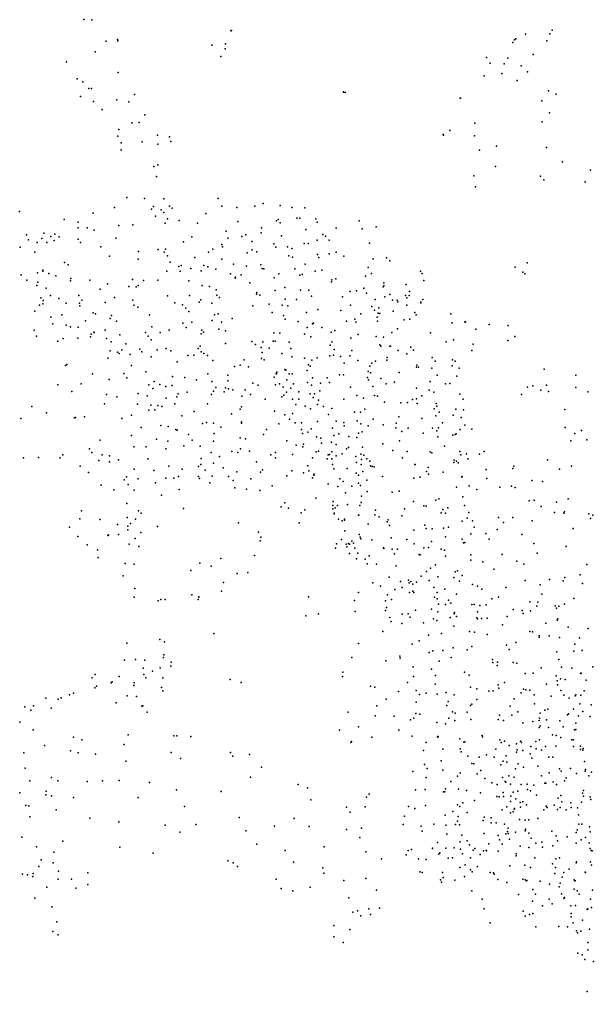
# Model space of a CAD drawing. Header units: millimetres. Extents: x -60275265 to 22802890, y -38578442 to 24337084.
# Drawn here: x 9882622 to 11842622, y 13831696 to 17150696 of the extents above; entities that cross this region are included whole.
import ezdxf

# ---------------------------------------------------------------- set-up
doc = ezdxf.new("R2010")
doc.units = ezdxf.units.MM
doc.header["$MEASUREMENT"] = 0
doc.layers.add('particles', color=7, linetype='Continuous', true_color=0x000000)

msp = doc.modelspace()

# ---------------------------------------------------------------- linework, layer by layer
at = {"layer": 'particles', "color": 93, "true_color": 0x67d435}
for p in [(10102622, 17150696), (10129622, 17149696), (10604622, 17111696), (10606622, 17112696), (11610622, 17100696), (11693622, 17101696), (11701622, 17113696), (10178622, 17076696), (10217622, 17081696), (10218622, 17077696), (10539622, 17062696), (10586622, 17067696), (11566622, 17071696), (11572622, 17080696), (11577622, 17084696), (11683622, 17077696), (10140622, 17039696), (10584622, 17050696), (11636622, 17030696), (10043622, 17005696), (10570622, 17023696), (11477622, 17020696), (11489622, 17001696), (11537622, 16998696), (11549622, 17018696), (10219622, 16969696), (11529622, 16966696), (11595622, 16992696), (11616622, 16971696), (10079622, 16947696), (10098622, 16937696), (11469622, 16957696), (11581622, 16942696), (10119622, 16914696), (10128622, 16914696), (10275622, 16894696), (10988622, 16903696), (10988622, 16902696), (10994622, 16900696), (11688622, 16906696), (11714622, 16895696), (10090622, 16887696), (10135622, 16870696), (10215622, 16876696), (10256622, 16869696), (11387622, 16881696), (11388622, 16881696), (11665622, 16872696), (10164622, 16843696), (11692622, 16831696), (10266622, 16797696), (10291622, 16798696), (10310622, 16824696), (11437622, 16796696), (11667622, 16800696), (10221622, 16774696), (11351622, 16771696), (10218622, 16751696), (10229622, 16729696), (10301622, 16732696), (10353622, 16755696), (10394622, 16749696), (10399622, 16733696), (11329622, 16757696), (11330622, 16755696), (11436622, 16753696), (10229622, 16705696), (10355622, 16724696), (11453622, 16704696), (11511622, 16717696), (11681622, 16713696), (11736622, 16664696), (10341622, 16648696), (10354622, 16654696), (11507622, 16648696), (11507622, 16648696), (11831622, 16635696), (10350622, 16614696), (11433622, 16616696), (11661622, 16615696), (11672622, 16602696), (11813622, 16596696), (11439622, 16579696), (11439622, 16578696), (10249622, 16542696), (10309622, 16539696), (10375622, 16537696), (10561622, 16539696), (10207622, 16508696), (10333622, 16502696), (10340622, 16511696), (10366622, 16500696), (10394622, 16512696), (10403622, 16506696), (10573622, 16513696), (10624622, 16508696), (10686622, 16512696), (10714622, 16522696), (10772622, 16515696), (10812622, 16508696), (10856622, 16507696), (9882622, 16494696), (10035622, 16467696), (10134622, 16489696), (10346622, 16478696), (10375622, 16491696), (10387622, 16469696), (10427622, 16463696), (10518622, 16488696), (10760622, 16462696), (10765622, 16467696), (10829622, 16471696), (10839622, 16471696), (10894622, 16469696), (11042622, 16462696), (10082622, 16458696), (10082622, 16438696), (10113622, 16438696), (10137622, 16430696), (10221622, 16446696), (10269622, 16449696), (10379622, 16454696), (10490622, 16454696), (10628622, 16460696), (10708622, 16439696), (10772622, 16456696), (10860622, 16433696), (10898622, 16458696), (10963622, 16437696), (11052622, 16435696), (11100622, 16442696), (9906622, 16415696), (9913622, 16398696), (9959622, 16402696), (9965622, 16420696), (9989622, 16409696), (10003622, 16417696), (10018622, 16408696), (10083622, 16400696), (10211622, 16403696), (10471622, 16408696), (10588622, 16427696), (10594622, 16403696), (10641622, 16409696), (10655622, 16415696), (10707622, 16422696), (10777622, 16411696), (10898622, 16396696), (10918622, 16416696), (10927622, 16410696), (10939622, 16396696), (9884622, 16373696), (9943622, 16389696), (9976622, 16389696), (10000622, 16395696), (10090622, 16389696), (10160622, 16374696), (10356622, 16364696), (10381622, 16366696), (10442622, 16391696), (10542622, 16366696), (10573622, 16382696), (10575622, 16374696), (10675622, 16392696), (10676622, 16363696), (10751622, 16384696), (10757622, 16372696), (10797622, 16374696), (10812622, 16368696), (10854622, 16385696), (10868622, 16385696), (11077622, 16386696), (9934622, 16355696), (10189622, 16342696), (10287622, 16331696), (10289622, 16358696), (10376622, 16356696), (10387622, 16343696), (10481622, 16337696), (10527622, 16356696), (10573622, 16332696), (10660622, 16353696), (10692622, 16357696), (10802622, 16343696), (10814622, 16338696), (10900622, 16348696), (10904622, 16337696), (10939622, 16350696), (10963622, 16355696), (10989622, 16342696), (11090622, 16333696), (11135622, 16336696), (10036622, 16320696), (10048622, 16312696), (10397622, 16321696), (10426622, 16306696), (10434622, 16310696), (10467622, 16300696), (10512622, 16310696), (10525622, 16305696), (10552622, 16297696), (10613622, 16314696), (10657622, 16308696), (10706622, 16312696), (10711622, 16300696), (10716622, 16299696), (10822622, 16298696), (10857622, 16315696), (11072622, 16303696), (11146622, 16326696), (11574622, 16304696), (11615622, 16319696), (9888622, 16278696), (9944622, 16285696), (9962622, 16294696), (9962622, 16290696), (9982622, 16283696), (10006622, 16275696), (10057622, 16266696), (10385622, 16291696), (10431622, 16291696), (10502622, 16292696), (10603622, 16282696), (10618622, 16267696), (10620622, 16270696), (10639622, 16278696), (10752622, 16268696), (10767622, 16282696), (10839622, 16277696), (10847622, 16279696), (10892622, 16290696), (10914622, 16294696), (10962622, 16264696), (11063622, 16273696), (11084622, 16283696), (11251622, 16290696), (11257622, 16283696), (11601622, 16287696), (11607622, 16281696), (9907622, 16260696), (9941622, 16242696), (9945622, 16253696), (9973622, 16232696), (10056622, 16257696), (10122622, 16260696), (10183622, 16247696), (10256622, 16238696), (10268622, 16262696), (10281622, 16237696), (10287622, 16242696), (10305622, 16259696), (10354622, 16260696), (10460622, 16258696), (10506622, 16242696), (10531622, 16238696), (10669622, 16251696), (10788622, 16235696), (10947622, 16254696), (10949622, 16261696), (11058622, 16233696), (11058622, 16231696), (11124622, 16237696), (11126622, 16251696), (11126622, 16241696), (11202622, 16245696), (11263622, 16259696), (9955622, 16200696), (9988622, 16207696), (10017622, 16197696), (10085622, 16207696), (10158622, 16229696), (10206622, 16201696), (10387622, 16206696), (10462622, 16208696), (10554622, 16227696), (10556622, 16209696), (10565622, 16201696), (10691622, 16212696), (10693622, 16218696), (10703622, 16209696), (10755622, 16224696), (10842622, 16226696), (10870622, 16226696), (10879622, 16205696), (10985622, 16203696), (11011622, 16221696), (11033622, 16223696), (11067622, 16215696), (11129622, 16203696), (11147622, 16211696), (11200622, 16207696), (11205622, 16200696), (11213622, 16208696), (11214622, 16221696), (9950622, 16175696), (9962622, 16179696), (9963622, 16190696), (10042622, 16181696), (10087622, 16181696), (10088622, 16172696), (10095622, 16192696), (10175622, 16184696), (10269622, 16191696), (10272622, 16175696), (10286622, 16168696), (10412622, 16182696), (10439622, 16176696), (10450622, 16164696), (10495622, 16185696), (10501622, 16193696), (10539622, 16181696), (10679622, 16172696), (10735622, 16178696), (10779622, 16175696), (10789622, 16195696), (10798622, 16172696), (10828622, 16194696), (11012622, 16175696), (11085622, 16170696), (11096622, 16194696), (11109622, 16165696), (11156622, 16191696), (11171622, 16192696), (11174622, 16186696), (11204622, 16174696), (11252622, 16185696), (11252622, 16182696), (11259622, 16194696), (9935622, 16154696), (9989622, 16134696), (10027622, 16142696), (10134622, 16148696), (10142622, 16145696), (10196622, 16139696), (10326622, 16142696), (10460622, 16153696), (10548622, 16141696), (10561622, 16145696), (10745622, 16150696), (10783622, 16139696), (10862622, 16150696), (10901622, 16160696), (10979622, 16156696), (11047622, 16145696), (11094622, 16157696), (11103622, 16133696), (11107622, 16147696), (11112622, 16146696), (11158622, 16154696), (11232622, 16150696), (11236622, 16141696), (11355622, 16145696), (9996622, 16111696), (10041622, 16106696), (10056622, 16101696), (10083622, 16099696), (10108622, 16121696), (10192622, 16129696), (10213622, 16120696), (10334622, 16100696), (10440622, 16113696), (10451622, 16098696), (10470622, 16117696), (10540622, 16122696), (10572622, 16116696), (10608622, 16129696), (10789622, 16127696), (10834622, 16119696), (10864622, 16098696), (10883622, 16111696), (10886622, 16113696), (10914622, 16098696), (10999622, 16120696), (11027622, 16127696), (11030622, 16116696), (11104622, 16120696), (11195622, 16124696), (11215622, 16127696), (11359622, 16114696), (11402622, 16117696), (11405622, 16118696), (11486622, 16109696), (11551622, 16105696), (9932622, 16089696), (9940622, 16069696), (10125622, 16066696), (10127622, 16075696), (10136622, 16082696), (10137622, 16081696), (10175622, 16089696), (10225622, 16073696), (10312622, 16081696), (10322622, 16069696), (10362622, 16081696), (10393622, 16089696), (10502622, 16077696), (10505622, 16089696), (10510622, 16082696), (10563622, 16093696), (10585622, 16087696), (10751622, 16080696), (10771622, 16079696), (10855622, 16076696), (10877622, 16066696), (10946622, 16082696), (10959622, 16088696), (11038622, 16074696), (11100622, 16067696), (11125622, 16065696), (11153622, 16081696), (11173622, 16094696), (11285622, 16080696), (11440622, 16092696), (11573622, 16068696), (10013622, 16052696), (10031622, 16061696), (10081622, 16062696), (10179622, 16061696), (10195622, 16049696), (10245622, 16043696), (10332622, 16056696), (10499622, 16034696), (10586622, 16044696), (10675622, 16050696), (10688622, 16040696), (10713622, 16049696), (10748622, 16051696), (10755622, 16051696), (10803622, 16048696), (10943622, 16038696), (10949622, 16049696), (11013622, 16062696), (11112622, 16039696), (11116622, 16035696), (11146622, 16035696), (11149622, 16035696), (11218622, 16031696), (11339622, 16049696), (11364622, 16056696), (11431622, 16041696), (11549622, 16054696), (10192622, 16018696), (10217622, 16014696), (10222622, 16010696), (10232622, 16022696), (10260622, 16006696), (10293622, 16024696), (10300622, 16015696), (10332622, 15998696), (10352622, 16022696), (10383622, 16027696), (10399622, 16018696), (10457622, 16003696), (10477622, 16004696), (10492622, 16027696), (10502622, 16015696), (10512622, 16010696), (10524622, 16003696), (10707622, 16030696), (10711622, 16013696), (10734622, 16028696), (10778622, 16010696), (10808622, 16026696), (10812622, 15998696), (10942622, 16001696), (10954622, 16004696), (10957622, 16023696), (10978622, 15999696), (11010622, 16001696), (11017622, 16020696), (11175622, 16020696), (11205622, 16008696), (11227622, 16021696), (11426622, 16020696), (10039622, 15968696), (10044622, 15972696), (10184622, 15993696), (10265622, 15969696), (10421622, 15981696), (10542622, 15985696), (10616622, 15965696), (10635622, 15970696), (10649622, 15988696), (10664622, 15964696), (10708622, 15992696), (10718622, 15988696), (10855622, 15994696), (10869622, 15971696), (10874622, 15966696), (10880622, 15987696), (10898622, 15995696), (10991622, 15977696), (11037622, 15986696), (11078622, 15966696), (11085622, 15977696), (11098622, 15983696), (11136622, 15987696), (11137622, 15996696), (11239622, 15970696), (11291622, 15996696), (11301622, 15983696), (11359622, 15967696), (11360622, 15988696), (11369622, 15983696), (10131622, 15940696), (10238622, 15941696), (10313622, 15947696), (10404622, 15931696), (10525622, 15940696), (10593622, 15935696), (10758622, 15941696), (10760622, 15940696), (10761622, 15946696), (10788622, 15955696), (10791622, 15952696), (10803622, 15940696), (10813622, 15940696), (10864622, 15951696), (10975622, 15937696), (10988622, 15937696), (11072622, 15948696), (11081622, 15944696), (11178622, 15945696), (11237622, 15963696), (11244622, 15963696), (11290622, 15959696), (11308622, 15936696), (11375622, 15932696), (11383622, 15959696), (11673622, 15956696), (11781622, 15936696), (10013622, 15902696), (10093622, 15906696), (10188622, 15921696), (10249622, 15926696), (10324622, 15902696), (10342622, 15914696), (10361622, 15904696), (10403622, 15900696), (10447622, 15927696), (10487622, 15919696), (10539622, 15914696), (10593622, 15916696), (10679622, 15908696), (10697622, 15901696), (10752622, 15929696), (10756622, 15903696), (10770622, 15906696), (10795622, 15919696), (10818622, 15906696), (10865622, 15911696), (10879622, 15901696), (10883622, 15926696), (10910622, 15908696), (10932622, 15926696), (10940622, 15910696), (11070622, 15928696), (11074622, 15919696), (11116622, 15924696), (11134622, 15906696), (11162622, 15912696), (11284622, 15914696), (11337622, 15906696), (11351622, 15907696), (11635622, 15899696), (11681622, 15901696), (10061622, 15880696), (10179622, 15869696), (10287622, 15873696), (10318622, 15865696), (10337622, 15890696), (10382622, 15897696), (10424622, 15872696), (10455622, 15878696), (10538622, 15869696), (10545622, 15881696), (10552622, 15893696), (10581622, 15879696), (10585622, 15892696), (10596622, 15889696), (10611622, 15885696), (10653622, 15885696), (10671622, 15869696), (10782622, 15894696), (10785622, 15867696), (10794622, 15877696), (10809622, 15891696), (10836622, 15879696), (10874622, 15872696), (10889622, 15872696), (10908622, 15882696), (11012622, 15895696), (11034622, 15866696), (11089622, 15897696), (11094622, 15866696), (11238622, 15891696), (11256622, 15865696), (11281622, 15884696), (11297622, 15878696), (11386622, 15871696), (11596622, 15870696), (11617622, 15895696), (11662622, 15884696), (11688622, 15880696), (11781622, 15893696), (11823622, 15879696), (10172622, 15838696), (10214622, 15861696), (10285622, 15837696), (10330622, 15833696), (10355622, 15832696), (10383622, 15857696), (10413622, 15838696), (10419622, 15861696), (10524622, 15838696), (10641622, 15864696), (10721622, 15854696), (10778622, 15862696), (10814622, 15854696), (10826622, 15835696), (10836622, 15854696), (10885622, 15859696), (10899622, 15835696), (10903622, 15850696), (10989622, 15854696), (11057622, 15857696), (11104622, 15864696), (11128622, 15843696), (11184622, 15841696), (11207622, 15842696), (11224622, 15852696), (11237622, 15855696), (11240622, 15839696), (11305622, 15839696), (11397622, 15853696), (9924622, 15828696), (9974622, 15807696), (10265622, 15799696), (10324622, 15816696), (10344622, 15817696), (10368622, 15828696), (10478622, 15812696), (10606622, 15803696), (10636622, 15819696), (10640622, 15827696), (10753622, 15813696), (10788622, 15800696), (10814622, 15805696), (10857622, 15830696), (10876622, 15820696), (10920622, 15828696), (10937622, 15801696), (10949622, 15822696), (11026622, 15809696), (11046622, 15809696), (11061622, 15819696), (11298622, 15820696), (11307622, 15830696), (11315622, 15809696), (11363622, 15799696), (11372622, 15819696), (11398622, 15817696), (11744622, 15818696), (9887622, 15788696), (10070622, 15790696), (10073622, 15791696), (10104622, 15793696), (10232622, 15787696), (10436622, 15797696), (10507622, 15771696), (10521622, 15774696), (10545622, 15772696), (10640622, 15776696), (10640622, 15772696), (10767622, 15769696), (10804622, 15785696), (10823622, 15773696), (10845622, 15773696), (10899622, 15777696), (10963622, 15779696), (10989622, 15774696), (11035622, 15780696), (11048622, 15769696), (11090622, 15785696), (11124622, 15766696), (11168622, 15772696), (11177622, 15793696), (11256622, 15787696), (11303622, 15797696), (11326622, 15773696), (11390622, 15791696), (11403622, 15765696), (10297622, 15757696), (10365622, 15764696), (10390622, 15760696), (10416622, 15750696), (10421622, 15748696), (10459622, 15733696), (10547622, 15736696), (10570622, 15758696), (10715622, 15733696), (10725622, 15750696), (10845622, 15750696), (10848622, 15736696), (10866622, 15741696), (10878622, 15752696), (10951622, 15755696), (10972622, 15735696), (10991622, 15762696), (11039622, 15738696), (11052622, 15742696), (11073622, 15763696), (11167622, 15756696), (11187622, 15743696), (11209622, 15754696), (11260622, 15738696), (11292622, 15755696), (11307622, 15745696), (11313622, 15756696), (11369622, 15733696), (11373622, 15735696), (11387622, 15750696), (11426622, 15751696), (11745622, 15757696), (11778622, 15736696), (11801622, 15746696), (10158622, 15713696), (10265622, 15730696), (10350622, 15717696), (10389622, 15710696), (10472622, 15714696), (10544622, 15710696), (10636622, 15722696), (10654622, 15718696), (10795622, 15711696), (10852622, 15700696), (10896622, 15725696), (10911622, 15720696), (10913622, 15703696), (10947622, 15707696), (10955622, 15729696), (10963622, 15699696), (11007622, 15726696), (11034622, 15723696), (11123622, 15701696), (11179622, 15711696), (11310622, 15725696), (11362622, 15731696), (11764622, 15711696), (11819622, 15715696), (10121622, 15684696), (10129622, 15672696), (10273622, 15691696), (10315622, 15691696), (10382622, 15684696), (10443622, 15694696), (10499622, 15693696), (10537622, 15671696), (10607622, 15675696), (10628622, 15672696), (10637622, 15684696), (10667622, 15676696), (10756622, 15671696), (10814622, 15665696), (10827622, 15697696), (10850622, 15691696), (10895622, 15674696), (10903622, 15676696), (10941622, 15665696), (10948622, 15674696), (10984622, 15667696), (10999622, 15684696), (11005622, 15689696), (11047622, 15666696), (11053622, 15690696), (11157622, 15678696), (11206622, 15675696), (11284622, 15674696), (11290622, 15670696), (11333622, 15693696), (11385622, 15675696), (11408622, 15667696), (11453622, 15666696), (11469622, 15675696), (9896622, 15653696), (9947622, 15654696), (10021622, 15653696), (10030622, 15664696), (10153622, 15644696), (10164622, 15663696), (10190622, 15660696), (10190622, 15640696), (10220622, 15646696), (10320622, 15650696), (10502622, 15651696), (10545622, 15635696), (10565622, 15658696), (10691622, 15640696), (10740622, 15664696), (10756622, 15653696), (10883622, 15653696), (10932622, 15650696), (10936622, 15664696), (10948622, 15650696), (10963622, 15660696), (11030622, 15658696), (11033622, 15637696), (11050622, 15647696), (11058622, 15662696), (11068622, 15650696), (11078622, 15642696), (11190622, 15653696), (11365622, 15637696), (11366622, 15645696), (11374622, 15642696), (11380622, 15636696), (11389622, 15664696), (11413622, 15650696), (11685622, 15646696), (10089622, 15625696), (10118622, 15603696), (10274622, 15614696), (10341622, 15610696), (10392622, 15625696), (10437622, 15615696), (10493622, 15624696), (10501622, 15630696), (10516622, 15611696), (10577622, 15619696), (10624622, 15606696), (10705622, 15604696), (10712622, 15612696), (10812622, 15609696), (10852622, 15602696), (10866622, 15626696), (10870622, 15609696), (10951622, 15630696), (10955622, 15616696), (11001622, 15617696), (11031622, 15601696), (11049622, 15630696), (11054622, 15607696), (11080622, 15626696), (11086622, 15624696), (11093622, 15622696), (11232622, 15631696), (11233622, 15631696), (11272622, 15607696), (11277622, 15620696), (11329622, 15604696), (11475622, 15613696), (11566622, 15617696), (11570622, 15625696), (11726622, 15615696), (11767622, 15625696), (10239622, 15578696), (10248622, 15588696), (10287622, 15581696), (10346622, 15568696), (10382622, 15584696), (10409622, 15584696), (10425622, 15590696), (10493622, 15590696), (10497622, 15583696), (10532622, 15568696), (10540622, 15591696), (10596622, 15589696), (10612622, 15576696), (10672622, 15581696), (10795622, 15592696), (10882622, 15585696), (10887622, 15594696), (10888622, 15597696), (10976622, 15581696), (10987622, 15573696), (11040622, 15594696), (11040622, 15567696), (11068622, 15577696), (11122622, 15590696), (11228622, 15584696), (11250622, 15587696), (11279622, 15598696), (11392622, 15587696), (11394622, 15590696), (11478622, 15583696), (11631622, 15576696), (11668622, 15573696), (10161622, 15560696), (10204622, 15544696), (10253622, 15562696), (10274622, 15543696), (10427622, 15545696), (10617622, 15551696), (10657622, 15546696), (10703622, 15542696), (10745622, 15558696), (10936622, 15565696), (10969622, 15555696), (10995622, 15534696), (11017622, 15557696), (11046622, 15559696), (11069622, 15538696), (11154622, 15536696), (11178622, 15539696), (11374622, 15553696), (11417622, 15558696), (11444622, 15545696), (11522622, 15553696), (11562622, 15556696), (11574622, 15552696), (10367622, 15526696), (10788622, 15500696), (10894622, 15515696), (10953622, 15504696), (11049622, 15501696), (11050622, 15522696), (11227622, 15504696), (11304622, 15509696), (11314622, 15513696), (11396622, 15520696), (11622622, 15506696), (11639622, 15509696), (11716622, 15502696), (11755622, 15513696), (10094622, 15472696), (10249622, 15497696), (10289622, 15472696), (10442622, 15480696), (10775622, 15486696), (10801622, 15481696), (10844622, 15466696), (10856622, 15476696), (10952622, 15491696), (10952622, 15479696), (10960622, 15483696), (10968622, 15490696), (11002622, 15494696), (11044622, 15490696), (11098622, 15475696), (11196622, 15479696), (11263622, 15489696), (11270622, 15488696), (11322622, 15466696), (11328622, 15477696), (11345622, 15482696), (11401622, 15491696), (11416622, 15467696), (11663622, 15487696), (11709622, 15467696), (11743622, 15469696), (10088622, 15445696), (10156622, 15443696), (10250622, 15450696), (10278622, 15444696), (10298622, 15464696), (10956622, 15464696), (10956622, 15462696), (10971622, 15444696), (10984622, 15438696), (10992622, 15444696), (10992622, 15440696), (11039622, 15458696), (11041622, 15458696), (11095622, 15459696), (11110622, 15452696), (11137622, 15435696), (11141622, 15442696), (11187622, 15455696), (11336622, 15464696), (11393622, 15437696), (11410622, 15447696), (11429622, 15438696), (11517622, 15449696), (11534622, 15433696), (11566622, 15449696), (11632622, 15438696), (11740622, 15464696), (11826622, 15462696), (11832622, 15446696), (11840622, 15457696), (10053622, 15417696), (10217622, 15426696), (10252622, 15420696), (10252622, 15407696), (10261622, 15429696), (10353622, 15419696), (10630622, 15431696), (10698622, 15400696), (10837622, 15431696), (10993622, 15404696), (11072622, 15427696), (11145622, 15422696), (11229622, 15406696), (11266622, 15423696), (11270622, 15412696), (11291622, 15411696), (11330622, 15413696), (11347622, 15416696), (11434622, 15416696), (11513622, 15409696), (11772622, 15412696), (10081622, 15385696), (10184622, 15388696), (10186622, 15390696), (10220622, 15391696), (10277622, 15378696), (10296622, 15398696), (10704622, 15370696), (10706622, 15382696), (10981622, 15374696), (11017622, 15369696), (11042622, 15391696), (11045622, 15382696), (11047622, 15377696), (11085622, 15373696), (11151622, 15380696), (11204622, 15374696), (11289622, 15368696), (11337622, 15384696), (11393622, 15376696), (11423622, 15394696), (11474622, 15395696), (11486622, 15376696), (11597622, 15392696), (10113622, 15356696), (10148622, 15339696), (10257622, 15358696), (10290622, 15350696), (10961622, 15345696), (10964622, 15360696), (10997622, 15359696), (11000622, 15349696), (11005622, 15361696), (11009622, 15359696), (11023622, 15362696), (11027622, 15345696), (11125622, 15346696), (11126622, 15344696), (11154622, 15341696), (11173622, 15341696), (11230622, 15360696), (11263622, 15346696), (11279622, 15347696), (11322622, 15341696), (11333622, 15338696), (11398622, 15363696), (11402622, 15364696), (11638622, 15361696), (11748622, 15350696), (10151622, 15313696), (10569622, 15309696), (10685622, 15320696), (11009622, 15327696), (11033622, 15308696), (11037622, 15328696), (11062622, 15307696), (11076622, 15319696), (11162622, 15325696), (11247622, 15323696), (11250622, 15322696), (11337622, 15318696), (11423622, 15322696), (11423622, 15304696), (11530622, 15323696), (11580622, 15301696), (11649622, 15328696), (10243622, 15293696), (10274622, 15290696), (10467622, 15269696), (10498622, 15294696), (10536622, 15283696), (11069622, 15291696), (11101622, 15290696), (11168622, 15285696), (11285622, 15277696), (11302622, 15288696), (11377622, 15268696), (11464622, 15298696), (11501622, 15273696), (11604622, 15290696), (11819622, 15289696), (10236622, 15250696), (10625622, 15258696), (10662622, 15262696), (11144622, 15246696), (11210622, 15236696), (11254622, 15249696), (11272622, 15265696), (11281622, 15234696), (11310622, 15247696), (11365622, 15245696), (11369622, 15264696), (11394622, 15252696), (11608622, 15234696), (11692622, 15238696), (11744622, 15245696), (11796622, 15254696), (10276622, 15207696), (10579622, 15228696), (11088622, 15226696), (11115622, 15215696), (11163622, 15204696), (11183622, 15231696), (11189622, 15210696), (11213622, 15226696), (11218622, 15231696), (11225622, 15222696), (11238622, 15229696), (11297622, 15211696), (11334622, 15205696), (11384622, 15232696), (11429622, 15221696), (11446622, 15215696), (11461622, 15205696), (11543622, 15211696), (11660622, 15220696), (11738622, 15233696), (11804622, 15224696), (10274622, 15177696), (10365622, 15169696), (10380622, 15169696), (10471622, 15186696), (10492622, 15170696), (10494622, 15179696), (10494622, 15178696), (10572622, 15198696), (10869622, 15179696), (11040622, 15193696), (11139622, 15186696), (11152622, 15170696), (11214622, 15194696), (11225622, 15198696), (11228622, 15193696), (11299622, 15178696), (11308622, 15193696), (11308622, 15172696), (11374622, 15188696), (11495622, 15172696), (11518622, 15178696), (11665622, 15188696), (11775622, 15173696), (10356622, 15165696), (11026622, 15166696), (11132622, 15165696), (11135622, 15142696), (11289622, 15137696), (11313622, 15154696), (11337622, 15153696), (11347622, 15167696), (11355622, 15157696), (11427622, 15153696), (11434622, 15152696), (11454622, 15149696), (11475622, 15151696), (11568622, 15135696), (11624622, 15162696), (11648622, 15147696), (11652622, 15160696), (11711622, 15148696), (11716622, 15140696), (11723622, 15147696), (11743622, 15154696), (10860622, 15114696), (10903622, 15121696), (11028622, 15129696), (11132622, 15132696), (11147622, 15108696), (11189622, 15120696), (11209622, 15121696), (11216622, 15109696), (11234622, 15133696), (11296622, 15104696), (11310622, 15128696), (11353622, 15108696), (11366622, 15121696), (11367622, 15125696), (11374622, 15111696), (11444622, 15107696), (11446622, 15128696), (11446622, 15104696), (11460622, 15105696), (11479622, 15106696), (11547622, 15112696), (11598622, 15132696), (11602622, 15122696), (11627622, 15131696), (11720622, 15103696), (11151622, 15094696), (11187622, 15088696), (11262622, 15090696), (11307622, 15098696), (11365622, 15078696), (11531622, 15083696), (11679622, 15089696), (11718622, 15099696), (11755622, 15075696), (11824622, 15070696), (10546622, 15053696), (11123622, 15060696), (11278622, 15048696), (11323622, 15054696), (11418622, 15060696), (11435622, 15058696), (11479622, 15050696), (11624622, 15060696), (11633622, 15059696), (11656622, 15045696), (11656622, 15041696), (11690622, 15046696), (11726622, 15040696), (11794622, 15039696), (10249622, 15020696), (10361622, 15033696), (10377622, 15025696), (11040622, 15019696), (11223622, 15017696), (11247622, 15028696), (11363622, 15004696), (11427622, 15009696), (11545622, 15014696), (11577622, 15023696), (11778622, 15017696), (10374622, 14972696), (10375622, 14981696), (11017622, 14972696), (11181622, 14976696), (11182622, 14969696), (11281622, 14989696), (11293622, 14994696), (11327622, 14996696), (11356622, 14972696), (11410622, 14998696), (11554622, 14999696), (11717622, 14991696), (11775622, 14993696), (11803622, 14996696), (10241622, 14962696), (10278622, 14965696), (10304622, 14935696), (10310622, 14963696), (10362622, 14936696), (10399622, 14942696), (10400622, 14956696), (11133622, 14960696), (11226622, 14940696), (11315622, 14959696), (11497622, 14965696), (11498622, 14954696), (11513622, 14944696), (11514622, 14956696), (11567622, 14955696), (11580622, 14952696), (11663622, 14936696), (11723622, 14965696), (11732622, 14939696), (11768622, 14935696), (11839622, 14940696), (10130622, 14902696), (10141622, 14914696), (10223622, 14907696), (10307622, 14913696), (10313622, 14902696), (10336622, 14925696), (10371622, 14902696), (10985622, 14907696), (10986622, 14922696), (11227622, 14907696), (11289622, 14932696), (11302622, 14910696), (11401622, 14921696), (11417622, 14911696), (11609622, 14917696), (11636622, 14918696), (11714622, 14909696), (11797622, 14917696), (11800622, 14918696), (10145622, 14874696), (10195622, 14885696), (10198622, 14888696), (10273622, 14876696), (10274622, 14885696), (10367622, 14869696), (10601622, 14896696), (10639622, 14886696), (11080622, 14874696), (11095622, 14870696), (11207622, 14886696), (11301622, 14881696), (11422622, 14870696), (11516622, 14878696), (11538622, 14886696), (11681622, 14881696), (11718622, 14892696), (11719622, 14878696), (11729622, 14899696), (11745622, 14896696), (11817622, 14894696), (10053622, 14844696), (10066622, 14850696), (10139622, 14868696), (10250622, 14841696), (10282622, 14838696), (10371622, 14858696), (11176622, 14855696), (11236622, 14859696), (11248622, 14845696), (11271622, 14850696), (11308622, 14846696), (11339622, 14852696), (11366622, 14844696), (11443622, 14865696), (11485622, 14857696), (11499622, 14858696), (11519622, 14867696), (11595622, 14851696), (11603622, 14863696), (11611622, 14861696), (11624622, 14860696), (11639622, 14844696), (11697622, 14839696), (11730622, 14859696), (11741622, 14843696), (11779622, 14841696), (11781622, 14844696), (11799622, 14843696), (11810622, 14858696), (9900622, 14803696), (9930622, 14806696), (9972622, 14833696), (10014622, 14829696), (10024622, 14834696), (10212622, 14817696), (10300622, 14805696), (10303622, 14806696), (11102622, 14806696), (11134622, 14829696), (11236622, 14819696), (11341622, 14808696), (11346622, 14821696), (11422622, 14808696), (11426622, 14812696), (11444622, 14828696), (11557622, 14805696), (11571622, 14830696), (11640622, 14813696), (11759622, 14833696), (11795622, 14813696), (11834622, 14810696), (9921622, 14792696), (9990622, 14799696), (10318622, 14785696), (11004622, 14785696), (11096622, 14772696), (11161622, 14771696), (11235622, 14780696), (11249622, 14778696), (11361622, 14786696), (11369622, 14781696), (11411622, 14785696), (11521622, 14775696), (11563622, 14775696), (11584622, 14786696), (11660622, 14782696), (11676622, 14792696), (11686622, 14795696), (11753622, 14776696), (11757622, 14779696), (11773622, 14795696), (11791622, 14772696), (11805622, 14787696), (11830622, 14770696), (9883622, 14751696), (11217622, 14759696), (11229622, 14764696), (11307622, 14750696), (11336622, 14745696), (11348622, 14764696), (11368622, 14757696), (11423622, 14760696), (11516622, 14760696), (11535622, 14756696), (11600622, 14748696), (11635622, 14753696), (11656622, 14757696), (11657622, 14764696), (11660622, 14738696), (11681622, 14759696), (11727622, 14755696), (11781622, 14747696), (9929622, 14725696), (10253622, 14708696), (10409622, 14704696), (10419622, 14704696), (10975622, 14723696), (11039622, 14735696), (11177622, 14723696), (11223622, 14703696), (11462622, 14705696), (11656622, 14732696), (11688622, 14732696), (11702622, 14708696), (11714622, 14705696), (11738622, 14735696), (11777622, 14725696), (11781622, 14726696), (9968622, 14671696), (10066622, 14699696), (10095622, 14691696), (10239622, 14674696), (10467622, 14702696), (11013622, 14681696), (11016622, 14685696), (11085622, 14700696), (11270622, 14681696), (11309622, 14699696), (11310622, 14702696), (11311622, 14702696), (11385622, 14694696), (11399622, 14683696), (11403622, 14684696), (11463622, 14701696), (11522622, 14691696), (11527622, 14681696), (11538622, 14686696), (11554622, 14671696), (11579622, 14677696), (11593622, 14686696), (11596622, 14681696), (11645622, 14685696), (11657622, 14690696), (11730622, 14698696), (11768622, 14690696), (11773622, 14691696), (9897622, 14646696), (10056622, 14653696), (10083622, 14646696), (10142622, 14642696), (10400622, 14647696), (10602622, 14647696), (10667622, 14640696), (11261622, 14654696), (11328622, 14659696), (11387622, 14660696), (11390622, 14650696), (11477622, 14639696), (11508622, 14659696), (11579622, 14648696), (11581622, 14656696), (11600622, 14654696), (11626622, 14643696), (11628622, 14668696), (11646622, 14660696), (11664622, 14655696), (11678622, 14668696), (11713622, 14669696), (11773622, 14668696), (11797622, 14669696), (11797622, 14657696), (11805622, 14655696), (11807622, 14661696), (10245622, 14618696), (10432622, 14627696), (10610622, 14635696), (11265622, 14606696), (11322622, 14619696), (11413622, 14635696), (11427622, 14610696), (11433622, 14609696), (11451622, 14631696), (11503622, 14631696), (11525622, 14605696), (11533622, 14618696), (11544622, 14636696), (11546622, 14614696), (11585622, 14608696), (11631622, 14628696), (11689622, 14631696), (11703622, 14631696), (11811622, 14616696), (9902622, 14594696), (10708622, 14597696), (11225622, 14582696), (11274622, 14593696), (11328622, 14587696), (11387622, 14578696), (11445622, 14574696), (11457622, 14586696), (11575622, 14591696), (11603622, 14597696), (11652622, 14600696), (11690622, 14578696), (11726622, 14591696), (11731622, 14583696), (11763622, 14593696), (11784622, 14575696), (11813622, 14584696), (11814622, 14589696), (11835622, 14580696), (9918622, 14551696), (9992622, 14562696), (10013622, 14551696), (10113622, 14548696), (10165622, 14551696), (10222622, 14552696), (10326622, 14545696), (10671622, 14563696), (10833622, 14538696), (11271622, 14562696), (11355622, 14548696), (11377622, 14566696), (11471622, 14558696), (11495622, 14544696), (11513622, 14538696), (11531622, 14562696), (11540622, 14548696), (11543622, 14546696), (11553622, 14567696), (11558622, 14539696), (11571622, 14563696), (11595622, 14538696), (11615622, 14539696), (11664622, 14568696), (11676622, 14543696), (11679622, 14542696), (11704622, 14547696), (11715622, 14538696), (11743622, 14551696), (11749622, 14561696), (11826622, 14568696), (9883622, 14510696), (9973622, 14515696), (10418622, 14520696), (10571622, 14514696), (10865622, 14526696), (11076622, 14505696), (11234622, 14520696), (11267622, 14521696), (11330622, 14513696), (11334622, 14513696), (11336622, 14523696), (11381622, 14522696), (11408622, 14517696), (11456622, 14510696), (11533622, 14511696), (11568622, 14512696), (11584622, 14515696), (11617622, 14521696), (11627622, 14516696), (11638622, 14536696), (11804622, 14508696), (11808622, 14517696), (9972622, 14503696), (9991622, 14499696), (10066622, 14493696), (10287622, 14494696), (10877622, 14486696), (11067622, 14495696), (11396622, 14475696), (11435622, 14483696), (11512622, 14497696), (11520622, 14496696), (11535622, 14497696), (11559622, 14480696), (11560622, 14498696), (11577622, 14489696), (11592622, 14477696), (11600622, 14479696), (11647622, 14501696), (11721622, 14491696), (11730622, 14500696), (11734622, 14479696), (11764622, 14475696), (11801622, 14478696), (11808622, 14498696), (11830622, 14496696), (11833622, 14487696), (9904622, 14466696), (9914622, 14465696), (10007622, 14452696), (10446622, 14463696), (10998622, 14461696), (11011622, 14443696), (11062622, 14462696), (11210622, 14463696), (11232622, 14456696), (11268622, 14466696), (11362622, 14446696), (11377622, 14468696), (11385622, 14463696), (11411622, 14442696), (11530622, 14451696), (11546622, 14462696), (11559622, 14441696), (11568622, 14445696), (11571622, 14454696), (11572622, 14456696), (11593622, 14460696), (11613622, 14469696), (11672622, 14451696), (11680622, 14464696), (11684622, 14459696), (11707622, 14467696), (11719622, 14453696), (11728622, 14459696), (11748622, 14451696), (11766622, 14459696), (11787622, 14458696), (9917622, 14428696), (10122622, 14423696), (10221622, 14410696), (10632622, 14425696), (10820622, 14422696), (11197622, 14430696), (11335622, 14433696), (11378622, 14413696), (11380622, 14429696), (11465622, 14415696), (11468622, 14426696), (11492622, 14407696), (11493622, 14424696), (11510622, 14407696), (11589622, 14419696), (11608622, 14416696), (11621622, 14417696), (11652622, 14422696), (11791622, 14434696), (10380622, 14399696), (10430622, 14375696), (10484622, 14401696), (10655622, 14380696), (10753622, 14396696), (10871622, 14395696), (10998622, 14384696), (11050622, 14389696), (11192622, 14401696), (11253622, 14396696), (11257622, 14379696), (11297622, 14402696), (11338622, 14399696), (11371622, 14401696), (11384622, 14400696), (11468622, 14371696), (11538622, 14402696), (11548622, 14377696), (11551622, 14389696), (11551622, 14371696), (11576622, 14375696), (11608622, 14380696), (11610622, 14385696), (11621622, 14372696), (11699622, 14379696), (11783622, 14374696), (11786622, 14383696), (11792622, 14403696), (11802622, 14402696), (11828622, 14393696), (11830622, 14376696), (9890622, 14358696), (10030622, 14345696), (11044622, 14357696), (11309622, 14340696), (11341622, 14368696), (11387622, 14342696), (11392622, 14365696), (11411622, 14346696), (11516622, 14364696), (11521622, 14349696), (11543622, 14369696), (11555622, 14351696), (11629622, 14355696), (11645622, 14338696), (11665622, 14341696), (11714622, 14363696), (11719622, 14346696), (11752622, 14359696), (11783622, 14338696), (11800622, 14349696), (11814622, 14357696), (11827622, 14339696), (9940622, 14325696), (9999622, 14307696), (10225622, 14324696), (10693622, 14334696), (10789622, 14313696), (10922622, 14325696), (11064622, 14308696), (11209622, 14313696), (11220622, 14316696), (11292622, 14321696), (11292622, 14319696), (11317622, 14305696), (11338622, 14320696), (11366622, 14322696), (11388622, 14317696), (11419622, 14332696), (11431622, 14314696), (11437622, 14319696), (11466622, 14311696), (11475622, 14313696), (11477622, 14312696), (11484622, 14335696), (11516622, 14310696), (11530622, 14334696), (11591622, 14327696), (11621622, 14323696), (11668622, 14324696), (11703622, 14328696), (11830622, 14319696), (11834622, 14313696), (11837622, 14312696), (9956622, 14281696), (10338622, 14304696), (10594622, 14277696), (10818622, 14273696), (11118622, 14284696), (11202622, 14298696), (11244622, 14284696), (11271622, 14282696), (11314622, 14300696), (11346622, 14286696), (11360622, 14287696), (11395622, 14301696), (11422622, 14287696), (11455622, 14299696), (11578622, 14301696), (11578622, 14294696), (11642622, 14287696), (11713622, 14284696), (11726622, 14287696), (11784622, 14274696), (11831622, 14274696), (9948622, 14258696), (9997622, 14270696), (10015622, 14242696), (10612622, 14270696), (10626622, 14258696), (10918622, 14253696), (11249622, 14240696), (11326622, 14238696), (11386622, 14255696), (11404622, 14264696), (11422622, 14247696), (11428622, 14240696), (11446622, 14258696), (11556622, 14260696), (11607622, 14262696), (11627622, 14255696), (11702622, 14267696), (11712622, 14255696), (11741622, 14238696), (11759622, 14249696), (11783622, 14270696), (11813622, 14239696), (11835622, 14263696), (9893622, 14232696), (9910622, 14230696), (9928622, 14224696), (9929622, 14234696), (10014622, 14215696), (10060622, 14215696), (10116622, 14236696), (10758622, 14215696), (10921622, 14235696), (10990622, 14210696), (11064622, 14217696), (11257622, 14237696), (11319622, 14213696), (11323622, 14205696), (11329622, 14220696), (11368622, 14211696), (11401622, 14224696), (11489622, 14237696), (11500622, 14236696), (11503622, 14232696), (11515622, 14214696), (11601622, 14215696), (11609622, 14212696), (11613622, 14209696), (11614622, 14210696), (11660622, 14208696), (11710622, 14234696), (11735622, 14222696), (11776622, 14213696), (11778622, 14209696), (11779622, 14209696), (11815622, 14237696), (9975622, 14187696), (10074622, 14184696), (10115622, 14197696), (10776622, 14183696), (10815622, 14175696), (10875622, 14187696), (11101622, 14177696), (11426622, 14175696), (11546622, 14203696), (11635622, 14180696), (11692622, 14198696), (11725622, 14188696), (11728622, 14201696), (11776622, 14181696), (11786622, 14175696), (11838622, 14177696), (9934622, 14150696), (11007622, 14151696), (11462622, 14147696), (11586622, 14162696), (11634622, 14140696), (11644622, 14163696), (11690622, 14146696), (11733622, 14165696), (11741622, 14149696), (11743622, 14152696), (11793622, 14163696), (11832622, 14147696), (9993622, 14120696), (11036622, 14107696), (11075622, 14114696), (11111622, 14116696), (11468622, 14114696), (11668622, 14124696), (11701622, 14131696), (11764622, 14124696), (11780622, 14125696), (11820622, 14111696), (11822622, 14114696), (11835622, 14118696), (11020622, 14102696), (11048622, 14090696), (11080622, 14094696), (11602622, 14105696), (11608622, 14088696), (11623622, 14094696), (11635622, 14097696), (11766622, 14098696), (11766622, 14086696), (11804622, 14075696), (10010622, 14069696), (10955622, 14057696), (11010622, 14043696), (11489622, 14066696), (11645622, 14052696), (11724622, 14053696), (11753622, 14052696), (11772622, 14066696), (11828622, 14044696), (9996622, 14036696), (10014622, 14025696), (10955622, 14018696), (11784622, 14038696), (11787622, 14031696), (11798622, 14037696), (10987622, 13998696), (11822622, 13998696), (11822622, 13973696), (11788622, 13962696), (11803622, 13956696), (11812622, 13941696), (11842622, 13934696), (11820622, 13831696)]:
    msp.add_point(p, dxfattribs=at)

doc.saveas('drawing.dxf')
